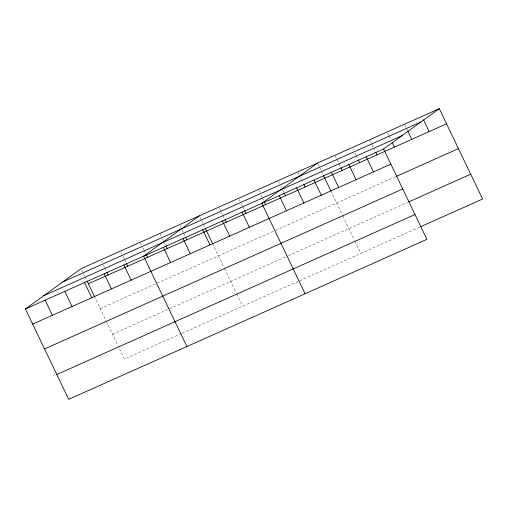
<?xml version="1.0" encoding="UTF-8"?>
<svg xmlns="http://www.w3.org/2000/svg" width="508" height="508" viewBox="0 0 508 508"><rect width="100%" height="100%" fill="white"/><g stroke="black" fill="none" stroke-linecap="round" stroke-linejoin="round"><path stroke-width="0.38" stroke-dasharray="2.54 1.91" d="M100.247 308.616L274.745 230.683M275.45 230.365L395.821 176.613M112.503 334.188L287.699 255.943M288.404 255.626L407.378 202.495M181.388 333.559L124.397 359.01L118.447 346.602M182.093 333.242L298.888 281.076M299.593 280.765L419.964 227.006M404.838 124.898L406.159 127.654M406.489 128.34L407.48 130.404M387.769 133.356L388.76 135.42M389.09 136.112L390.735 139.554M370.04 140.437L373.342 147.326M373.672 148.012L375.317 151.454M352.971 148.901L353.632 150.273M354.952 153.029L355.943 155.092M356.273 155.785L357.918 159.226M335.242 155.981L336.563 158.731M336.893 159.423L340.519 166.992M318.173 164.44L319.164 166.503M319.494 167.196L321.145 170.637M321.475 171.323L323.12 174.765M330.721 190.621L342.113 214.395M342.792 215.817L354.533 240.322M354.863 241.014L360.807 253.422M298.145 172.549L299.136 174.612M300.45 177.368L301.111 178.746M301.441 179.432L303.422 183.566M278.441 181.35L279.432 183.413M280.753 186.169L281.413 187.547M282.727 190.297L283.718 192.361M259.074 190.837L259.728 192.214M261.048 194.964L262.039 197.034M262.369 197.72L263.69 200.476M239.37 199.638L240.03 201.009M241.351 203.765L242.335 205.829M242.665 206.521L244.316 209.963M219.666 208.432L222.637 214.63M222.968 215.316L224.619 218.757M199.968 217.234L202.933 223.431M203.264 224.117L204.915 227.559M212.509 243.408L224.244 267.9M224.58 268.611L236.328 293.116M236.658 293.808L242.602 306.216M180.264 226.035L180.924 227.406M182.245 230.162L183.236 232.226M183.566 232.918L185.21 236.36M160.236 234.144L161.227 236.207M162.541 238.963L163.201 240.335M164.522 243.091L165.513 245.154M140.532 242.938L141.522 245.008M142.843 247.758L143.834 249.822M144.164 250.514L145.478 253.27M121.164 252.425L121.818 253.803M123.139 256.559L124.13 258.623M124.46 259.315L126.111 262.757M101.46 261.226L102.121 262.604M103.442 265.36L104.426 267.424M104.756 268.11L106.407 271.551M81.756 270.027L84.728 276.219M85.058 276.911L86.703 280.353M94.304 296.202L106.032 320.694M106.375 321.405L118.116 345.91"/><path stroke-width="0.76" d="M439.306 108.668L383.603 148.99L426.898 239.351L68.694 399.332L25.4 308.966L81.102 268.649L439.306 108.668L482.6 199.034L420.662 226.695M199.307 215.856L143.605 256.172L186.9 346.539M317.513 163.062L261.817 203.384L305.111 293.745M62.719 281.953L420.922 121.977M43.783 295.662L401.987 135.68M25.4 308.966L383.603 148.99M88.354 283.794L446.564 123.812M32.658 324.11L390.862 164.135M396.513 176.301L458.457 148.634M44.552 348.933L402.755 188.957M408.769 201.873L470.706 174.212M56.801 374.51L415.011 214.528M423.558 119.882L429.165 131.585M407.803 131.096L411.766 139.357M392.055 142.303L394.367 147.123M375.647 152.14L376.968 154.896M366.211 156.756L373.463 171.901M358.248 159.912L359.569 162.668M348.812 164.529L356.064 179.673M340.849 167.684L342.17 170.434M331.413 172.301L338.665 187.446M323.45 175.451L330.721 190.621M314.014 180.067L321.266 195.212M303.752 184.252L305.073 187.007M296.615 187.839L303.867 202.984M284.048 193.053L285.369 195.802M279.216 195.612L286.474 210.756M264.351 201.847L265.665 204.603M244.646 210.649L245.967 213.404M242.113 212.179L249.371 227.324M224.942 219.45L226.263 222.199M222.415 220.98L229.667 236.125M205.245 228.244L212.509 243.408M202.711 229.781L209.969 244.919M185.541 237.046L186.861 239.801M183.013 238.576L190.265 253.721M165.843 245.847L167.157 248.596M163.309 247.377L170.567 262.522M146.139 254.641L147.46 257.397M126.441 263.442L127.756 266.198M123.908 264.973L131.166 280.118M106.737 272.244L108.058 274.993M104.203 273.774L111.462 288.919M87.033 281.038L94.304 296.202M84.506 282.569L91.758 297.713M64.802 291.37L72.06 306.514M45.104 300.171L52.356 315.316"/></g></svg>
